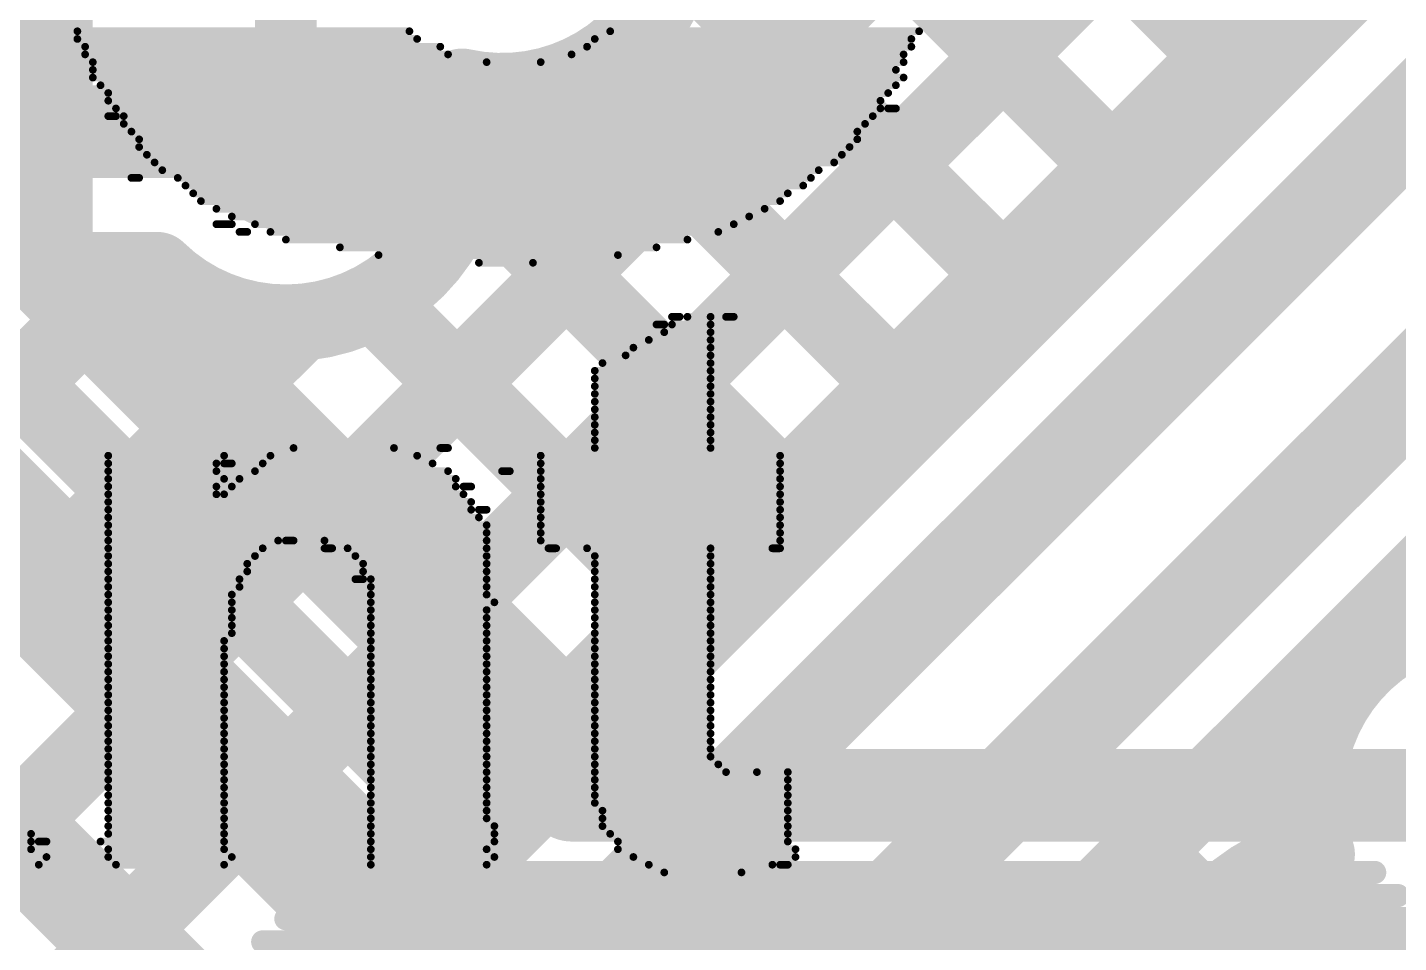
# Model space of a CAD drawing. Header units: millimetres. Extents: x -0.33 to 3.26, y -0.12 to 2.83.
# Drawn here: x 1.2345 to 1.4121, y 0.9369 to 1.0555 of the extents above; entities that cross this region are included whole.
import ezdxf

# ---------------------------------------------------------------- set-up
doc = ezdxf.new("R2010")
doc.units = ezdxf.units.MM
doc.header["$MEASUREMENT"] = 0
for name, color, linetype in [('BottomLayer', 5, 'Continuous'), ('BottomOverlay', 54, 'Continuous'), ('TopLayer', 1, 'Continuous'), ('TopOverlay', 2, 'Continuous'), ('ViaHoleLayer', 16, 'Continuous')]:
    doc.layers.add(name, color=color, linetype=linetype)

msp = doc.modelspace()

# ---------------------------------------------------------------- hatches: boundary and pattern name
at = {"layer": 'BottomLayer'}
h = msp.add_hatch(color=5, dxfattribs=at)
edge = h.paths.add_edge_path()
edge.add_arc((1.268, 1.041), 0.01181, 0, 360)
at = {"layer": 'TopLayer'}
h = msp.add_hatch(color=1, dxfattribs=at)
edge = h.paths.add_edge_path()
edge.add_arc((1.268, 1.041), 0.01181, 0, 360)
at = {"layer": 'ViaHoleLayer'}
h = msp.add_hatch(color=16, dxfattribs=at)
edge = h.paths.add_edge_path()
edge.add_arc((1.268, 1.041), 0.00591, 0, 360)

# ---------------------------------------------------------------- linework, layer by layer
at = {"layer": 'BottomLayer'}
for points, const_width in [([(1.1141, 0.83326), (1.36284, 1.082)], 0.01), ([(1.25311, 0.90856), (1.42725, 1.0827)], 0.01), ([(1.33062, 1.082), (1.37858, 1.03404)], 0.01), ([(1.35891, 1.082), (1.39273, 1.04818)], 0.01), ([(1.13012, 0.82099), (1.39026, 1.08113)], 0.01), ([(0.90891, 0.5715), (1.41398, 1.07656)], 0.01), ([(1.26581, 0.89581), (1.44, 1.07)], 0.012), ([(1.3191, 1.06524), (1.36444, 1.0199)], 0.01), ([(1.30645, 1.0496), (1.3503, 1.00576)], 0.01), ([(1.29174, 1.03918), (1.3001, 1.04755)], 0.01), ([(1.07636, 0.67136), (1.449, 1.044)], 0.012), ([(1.131, 1.042), (1.267, 1.042)], 0.012), ([(1.267, 1.042), (1.268, 1.041)], 0.012), ([(1.29136, 1.03641), (1.33616, 0.99161)], 0.01), ([(1.09436, 0.6639), (1.45646, 1.026)], 0.01), ([(0.85277, 0.6285), (1.24827, 1.024)], 0.01), ([(1.13846, 1.024), (1.25133, 1.024)], 0.01), ([(1.16235, 1.024), (1.26545, 0.9209)], 0.01), ([(1.19063, 1.024), (1.27959, 0.93504)], 0.01), ([(1.21892, 1.024), (1.29373, 0.94919)], 0.01), ([(1.2472, 1.024), (1.30787, 0.96333)], 0.01), ([(1.27939, 1.02009), (1.32202, 0.97747)], 0.01), ([(0.87459, 0.62203), (1.26982, 1.01726)], 0.01), ([(1.39326, 0.9628), (1.40019, 0.95587)], 0.01), ([(1.39796, 0.94741), (1.40087, 0.95033)], 0.01), ([(1.37911, 0.94866), (1.38763, 0.94014)], 0.01), ([(1.36497, 0.93452), (1.37778, 0.92171)], 0.01), ([(1.37029, 0.91974), (1.38359, 0.93304)], 0.01)]:
    msp.add_lwpolyline(points, dxfattribs=dict(at, const_width=const_width))
at = {"layer": 'BottomLayer', "const_width": 0.01}
for points in [[(1.31981, 1.071, -0.479842), (1.29083, 1.04776)], [(1.29083, 1.04776, -0.072051), (1.29181, 1.041)], [(1.29181, 1.041, -0.664665), (1.25133, 1.024)], [(1.40144, 0.94837, -0.789249), (1.44067, 0.973)], [(1.38242, 0.92169, -0.398786), (1.40144, 0.94837)]]:
    msp.add_lwpolyline(points, format="xyb", dxfattribs=at)
at = {"layer": 'BottomLayer'}
for points, const_width in [([(1.30395, 1.0496, 1), (1.30895, 1.0496, 1)], 0.005), ([(1.39023, 1.04818, 1), (1.39523, 1.04818, 1)], 0.005), ([(1.28833, 1.04776, 1), (1.29333, 1.04776, 1)], 0.005), ([(1.28833, 1.04776, 1), (1.29333, 1.04776, 1)], 0.005), ([(1.2976, 1.04755, 1), (1.3026, 1.04755, 1)], 0.005), ([(1.264, 1.042, 1), (1.27, 1.042, 1)], 0.006), ([(1.264, 1.042, 1), (1.27, 1.042, 1)], 0.006), ([(1.265, 1.041, 1), (1.271, 1.041, 1)], 0.006), ([(1.28931, 1.041, 1), (1.29431, 1.041, 1)], 0.005), ([(1.28931, 1.041, 1), (1.29431, 1.041, 1)], 0.005), ([(1.28924, 1.03918, 1), (1.29424, 1.03918, 1)], 0.005), ([(1.28886, 1.03641, 1), (1.29386, 1.03641, 1)], 0.005), ([(1.37608, 1.03404, 1), (1.38108, 1.03404, 1)], 0.005), ([(1.2447, 1.024, 1), (1.2497, 1.024, 1)], 0.005), ([(1.24577, 1.024, 1), (1.25077, 1.024, 1)], 0.005), ([(1.24883, 1.024, 1), (1.25383, 1.024, 1)], 0.005), ([(1.24883, 1.024, 1), (1.25383, 1.024, 1)], 0.005), ([(1.27689, 1.02009, 1), (1.28189, 1.02009, 1)], 0.005), ([(1.36194, 1.0199, 1), (1.36694, 1.0199, 1)], 0.005), ([(1.26732, 1.01726, 1), (1.27232, 1.01726, 1)], 0.005), ([(1.3478, 1.00576, 1), (1.3528, 1.00576, 1)], 0.005), ([(1.33366, 0.99161, 1), (1.33866, 0.99161, 1)], 0.005), ([(1.31952, 0.97747, 1), (1.32452, 0.97747, 1)], 0.005), ([(1.30537, 0.96333, 1), (1.31037, 0.96333, 1)], 0.005), ([(1.39076, 0.9628, 1), (1.39576, 0.9628, 1)], 0.005), ([(1.39769, 0.95587, 1), (1.40269, 0.95587, 1)], 0.005), ([(1.39837, 0.95033, 1), (1.40337, 0.95033, 1)], 0.005), ([(1.29123, 0.94919, 1), (1.29623, 0.94919, 1)], 0.005), ([(1.37661, 0.94866, 1), (1.38161, 0.94866, 1)], 0.005), ([(1.39546, 0.94741, 1), (1.40046, 0.94741, 1)], 0.005), ([(1.39894, 0.94837, 1), (1.40394, 0.94837, 1)], 0.005), ([(1.39894, 0.94837, 1), (1.40394, 0.94837, 1)], 0.005), ([(1.38513, 0.94014, 1), (1.39013, 0.94014, 1)], 0.005), ([(1.27709, 0.93504, 1), (1.28209, 0.93504, 1)], 0.005), ([(1.36247, 0.93452, 1), (1.36747, 0.93452, 1)], 0.005), ([(1.38109, 0.93304, 1), (1.38609, 0.93304, 1)], 0.005)]:
    msp.add_lwpolyline(points, format="xyb", close=True, dxfattribs=dict(at, const_width=const_width))
at = {"layer": 'BottomOverlay', "const_width": 0.003}
for points in [[(1.274, 0.946), (1.409, 0.946)], [(1.271, 0.943), (1.412, 0.943)], [(1.268, 0.94), (1.415, 0.94)], [(1.265, 0.937), (1.418, 0.937)]]:
    msp.add_lwpolyline(points, dxfattribs=at)
at = {"layer": 'BottomOverlay', "const_width": 0.0015}
for points in [[(1.27325, 0.946, 1), (1.27475, 0.946, 1)], [(1.40825, 0.946, 1), (1.40975, 0.946, 1)], [(1.27025, 0.943, 1), (1.27175, 0.943, 1)], [(1.41125, 0.943, 1), (1.41275, 0.943, 1)], [(1.26725, 0.94, 1), (1.26875, 0.94, 1)], [(1.26425, 0.937, 1), (1.26575, 0.937, 1)]]:
    msp.add_lwpolyline(points, format="xyb", close=True, dxfattribs=at)
at = {"layer": 'TopLayer'}
for points, const_width in [([(1.237, 1.024), (1.237, 1.486)], 0.012), ([(1.268, 1.041), (1.268, 1.472)], 0.008), ([(0.99767, 1.22833), (1.301, 0.925)], 0.012), ([(0.994, 1.189), (1.28419, 0.89881)], 0.012), ([(1.237, 1.024), (1.305, 0.956)], 0.012), ([(1.305, 0.956), (1.424, 0.956)], 0.012)]:
    msp.add_lwpolyline(points, dxfattribs=dict(at, const_width=const_width))
for points, const_width in [([(1.266, 1.041, 1), (1.27, 1.041, 1)], 0.004), ([(1.234, 1.024, 1), (1.24, 1.024, 1)], 0.006), ([(1.234, 1.024, 1), (1.24, 1.024, 1)], 0.006), ([(1.302, 0.956, 1), (1.308, 0.956, 1)], 0.006), ([(1.302, 0.956, 1), (1.308, 0.956, 1)], 0.006)]:
    msp.add_lwpolyline(points, format="xyb", close=True, dxfattribs=dict(at, const_width=const_width))
at = {"layer": 'TopOverlay', "const_width": 0.001}
for points in [[(1.241, 1.055), (1.284, 1.055)], [(1.31, 1.055), (1.35, 1.055)], [(1.241, 1.054), (1.285, 1.054)], [(1.242, 1.053), (1.288, 1.053)], [(1.307, 1.053), (1.349, 1.053)], [(1.308, 1.054), (1.349, 1.054)], [(1.242, 1.052), (1.289, 1.052)], [(1.243, 1.051), (1.294, 1.051)], [(1.301, 1.051), (1.348, 1.051)], [(1.305, 1.052), (1.348, 1.052)], [(1.243, 1.05), (1.347, 1.05)], [(1.243, 1.049), (1.348, 1.049)], [(1.244, 1.048), (1.347, 1.048)], [(1.245, 1.047), (1.346, 1.047)], [(1.245, 1.046), (1.345, 1.046)], [(1.245, 1.044), (1.246, 1.044)], [(1.246, 1.045), (1.345, 1.045)], [(1.247, 1.044), (1.344, 1.044)], [(1.346, 1.045), (1.347, 1.045)], [(1.247, 1.043), (1.343, 1.043)], [(1.248, 1.042), (1.342, 1.042)], [(1.249, 1.041), (1.342, 1.041)], [(1.249, 1.04), (1.341, 1.04)], [(1.25, 1.039), (1.34, 1.039)], [(1.251, 1.038), (1.339, 1.038)], [(1.252, 1.037), (1.337, 1.037)], [(1.248, 1.036), (1.249, 1.036)], [(1.254, 1.036), (1.336, 1.036)], [(1.255, 1.035), (1.335, 1.035)], [(1.256, 1.034), (1.333, 1.034)], [(1.257, 1.033), (1.332, 1.033)], [(1.259, 1.032), (1.33, 1.032)], [(1.259, 1.03), (1.261, 1.03)], [(1.261, 1.031), (1.328, 1.031)], [(1.264, 1.03), (1.326, 1.03)], [(1.262, 1.029), (1.263, 1.029)], [(1.266, 1.029), (1.324, 1.029)], [(1.268, 1.028), (1.32, 1.028)], [(1.275, 1.027), (1.316, 1.027)], [(1.28, 1.026), (1.311, 1.026)], [(1.293, 1.025), (1.3, 1.025)], [(1.316, 1.017), (1.317, 1.017)], [(1.318, 1.018), (1.319, 1.018)], [(1.318, 1.017), (1.323, 1.017)], [(1.32, 1.018), (1.323, 1.018)], [(1.325, 1.018), (1.326, 1.018)], [(1.317, 1.016), (1.323, 1.016)], [(1.313, 1.014), (1.323, 1.014)], [(1.315, 1.015), (1.323, 1.015)], [(1.309, 1.012), (1.323, 1.012)], [(1.312, 1.013), (1.323, 1.013)], [(1.308, 1.011), (1.323, 1.011)], [(1.308, 1.01), (1.323, 1.01)], [(1.308, 1.009), (1.323, 1.009)], [(1.308, 1.008), (1.323, 1.008)], [(1.308, 1.007), (1.323, 1.007)], [(1.308, 1.006), (1.323, 1.006)], [(1.308, 1.005), (1.323, 1.005)], [(1.308, 1.004), (1.323, 1.004)], [(1.308, 1.003), (1.323, 1.003)], [(1.269, 1.001), (1.282, 1.001)], [(1.288, 1.001), (1.289, 1.001)], [(1.308, 1.002), (1.323, 1.002)], [(1.308, 1.001), (1.323, 1.001)], [(1.245, 1), (1.26, 1)], [(1.266, 1), (1.285, 1)], [(1.301, 1), (1.332, 1)], [(1.245, 0.999), (1.259, 0.999)], [(1.245, 0.998), (1.259, 0.998)], [(1.26, 0.999), (1.261, 0.999)], [(1.264, 0.998), (1.289, 0.998)], [(1.265, 0.999), (1.287, 0.999)], [(1.296, 0.998), (1.297, 0.998)], [(1.301, 0.999), (1.332, 0.999)], [(1.301, 0.998), (1.332, 0.998)], [(1.245, 0.997), (1.26, 0.997)], [(1.245, 0.996), (1.259, 0.996)], [(1.261, 0.996), (1.29, 0.996)], [(1.262, 0.997), (1.29, 0.997)], [(1.291, 0.996), (1.292, 0.996)], [(1.301, 0.997), (1.332, 0.997)], [(1.301, 0.996), (1.332, 0.996)], [(1.245, 0.995), (1.259, 0.995)], [(1.245, 0.994), (1.292, 0.994)], [(1.26, 0.995), (1.291, 0.995)], [(1.301, 0.995), (1.332, 0.995)], [(1.301, 0.994), (1.332, 0.994)], [(1.245, 0.993), (1.292, 0.993)], [(1.293, 0.993), (1.294, 0.993)], [(1.301, 0.993), (1.332, 0.993)], [(1.245, 0.992), (1.293, 0.992)], [(1.245, 0.991), (1.294, 0.991)], [(1.301, 0.992), (1.332, 0.992)], [(1.301, 0.991), (1.332, 0.991)], [(1.245, 0.99), (1.294, 0.99)], [(1.245, 0.989), (1.267, 0.989)], [(1.268, 0.989), (1.269, 0.989)], [(1.273, 0.989), (1.294, 0.989)], [(1.301, 0.99), (1.332, 0.99)], [(1.301, 0.989), (1.332, 0.989)], [(1.245, 0.988), (1.265, 0.988)], [(1.245, 0.987), (1.264, 0.987)], [(1.273, 0.988), (1.274, 0.988)], [(1.276, 0.988), (1.294, 0.988)], [(1.277, 0.987), (1.294, 0.987)], [(1.302, 0.988), (1.303, 0.988)], [(1.307, 0.988), (1.323, 0.988)], [(1.308, 0.987), (1.323, 0.987)], [(1.331, 0.988), (1.332, 0.988)], [(1.245, 0.986), (1.263, 0.986)], [(1.245, 0.985), (1.263, 0.985)], [(1.278, 0.986), (1.294, 0.986)], [(1.278, 0.985), (1.294, 0.985)], [(1.308, 0.986), (1.323, 0.986)], [(1.308, 0.985), (1.323, 0.985)], [(1.245, 0.984), (1.262, 0.984)], [(1.277, 0.984), (1.278, 0.984)], [(1.279, 0.984), (1.294, 0.984)], [(1.308, 0.984), (1.323, 0.984)], [(1.245, 0.983), (1.262, 0.983)], [(1.245, 0.982), (1.261, 0.982)], [(1.279, 0.983), (1.294, 0.983)], [(1.279, 0.982), (1.294, 0.982)], [(1.308, 0.983), (1.323, 0.983)], [(1.308, 0.982), (1.323, 0.982)], [(1.245, 0.981), (1.261, 0.981)], [(1.245, 0.98), (1.261, 0.98)], [(1.279, 0.981), (1.295, 0.981)], [(1.279, 0.98), (1.294, 0.98)], [(1.308, 0.981), (1.323, 0.981)], [(1.308, 0.98), (1.323, 0.98)], [(1.245, 0.979), (1.261, 0.979)], [(1.245, 0.978), (1.261, 0.978)], [(1.279, 0.979), (1.294, 0.979)], [(1.279, 0.978), (1.294, 0.978)], [(1.308, 0.979), (1.323, 0.979)], [(1.308, 0.978), (1.323, 0.978)], [(1.245, 0.977), (1.261, 0.977)], [(1.279, 0.977), (1.294, 0.977)], [(1.308, 0.977), (1.323, 0.977)], [(1.245, 0.976), (1.26, 0.976)], [(1.245, 0.975), (1.26, 0.975)], [(1.279, 0.976), (1.294, 0.976)], [(1.279, 0.975), (1.294, 0.975)], [(1.308, 0.976), (1.323, 0.976)], [(1.308, 0.975), (1.323, 0.975)], [(1.245, 0.974), (1.26, 0.974)], [(1.245, 0.973), (1.26, 0.973)], [(1.279, 0.974), (1.294, 0.974)], [(1.279, 0.973), (1.294, 0.973)], [(1.308, 0.974), (1.323, 0.974)], [(1.308, 0.973), (1.323, 0.973)], [(1.245, 0.972), (1.26, 0.972)], [(1.245, 0.971), (1.26, 0.971)], [(1.279, 0.972), (1.294, 0.972)], [(1.279, 0.971), (1.294, 0.971)], [(1.308, 0.972), (1.323, 0.972)], [(1.308, 0.971), (1.323, 0.971)], [(1.245, 0.97), (1.26, 0.97)], [(1.245, 0.969), (1.26, 0.969)], [(1.279, 0.97), (1.294, 0.97)], [(1.279, 0.969), (1.294, 0.969)], [(1.308, 0.97), (1.323, 0.97)], [(1.308, 0.969), (1.323, 0.969)], [(1.245, 0.968), (1.26, 0.968)], [(1.279, 0.968), (1.294, 0.968)], [(1.308, 0.968), (1.323, 0.968)], [(1.245, 0.967), (1.26, 0.967)], [(1.245, 0.966), (1.26, 0.966)], [(1.279, 0.967), (1.294, 0.967)], [(1.279, 0.966), (1.294, 0.966)], [(1.308, 0.967), (1.323, 0.967)], [(1.308, 0.966), (1.323, 0.966)], [(1.245, 0.965), (1.26, 0.965)], [(1.245, 0.964), (1.26, 0.964)], [(1.279, 0.965), (1.294, 0.965)], [(1.279, 0.964), (1.294, 0.964)], [(1.308, 0.965), (1.323, 0.965)], [(1.308, 0.964), (1.323, 0.964)], [(1.245, 0.963), (1.26, 0.963)], [(1.245, 0.962), (1.26, 0.962)], [(1.279, 0.963), (1.294, 0.963)], [(1.279, 0.962), (1.294, 0.962)], [(1.308, 0.963), (1.323, 0.963)], [(1.308, 0.962), (1.323, 0.962)], [(1.245, 0.961), (1.26, 0.961)], [(1.279, 0.961), (1.294, 0.961)], [(1.308, 0.961), (1.323, 0.961)], [(1.245, 0.96), (1.26, 0.96)], [(1.245, 0.959), (1.26, 0.959)], [(1.279, 0.96), (1.294, 0.96)], [(1.279, 0.959), (1.294, 0.959)], [(1.308, 0.96), (1.324, 0.96)], [(1.308, 0.959), (1.325, 0.959)], [(1.329, 0.959), (1.333, 0.959)], [(1.245, 0.958), (1.26, 0.958)], [(1.245, 0.957), (1.26, 0.957)], [(1.279, 0.958), (1.294, 0.958)], [(1.279, 0.957), (1.294, 0.957)], [(1.308, 0.958), (1.333, 0.958)], [(1.308, 0.957), (1.333, 0.957)], [(1.245, 0.956), (1.26, 0.956)], [(1.245, 0.955), (1.26, 0.955)], [(1.279, 0.956), (1.294, 0.956)], [(1.279, 0.955), (1.294, 0.955)], [(1.308, 0.956), (1.333, 0.956)], [(1.308, 0.955), (1.333, 0.955)], [(1.245, 0.954), (1.26, 0.954)], [(1.279, 0.954), (1.294, 0.954)], [(1.309, 0.954), (1.333, 0.954)], [(1.245, 0.953), (1.26, 0.953)], [(1.245, 0.952), (1.26, 0.952)], [(1.279, 0.953), (1.294, 0.953)], [(1.279, 0.952), (1.295, 0.952)], [(1.309, 0.953), (1.333, 0.953)], [(1.309, 0.952), (1.333, 0.952)], [(1.219, 0.951), (1.235, 0.951)], [(1.22, 0.95), (1.235, 0.95)], [(1.236, 0.95), (1.237, 0.95)], [(1.244, 0.95), (1.26, 0.95)], [(1.245, 0.951), (1.26, 0.951)], [(1.279, 0.951), (1.295, 0.951)], [(1.279, 0.95), (1.295, 0.95)], [(1.31, 0.951), (1.333, 0.951)], [(1.311, 0.95), (1.333, 0.95)], [(1.22, 0.949), (1.235, 0.949)], [(1.22, 0.948), (1.237, 0.948)], [(1.245, 0.949), (1.26, 0.949)], [(1.245, 0.948), (1.261, 0.948)], [(1.279, 0.949), (1.294, 0.949)], [(1.279, 0.948), (1.295, 0.948)], [(1.311, 0.949), (1.334, 0.949)], [(1.313, 0.948), (1.334, 0.948)], [(1.221, 0.947), (1.236, 0.947)], [(1.246, 0.947), (1.26, 0.947)], [(1.279, 0.947), (1.294, 0.947)], [(1.315, 0.947), (1.331, 0.947)], [(1.317, 0.946), (1.327, 0.946)], [(1.332, 0.947), (1.333, 0.947)]]:
    msp.add_lwpolyline(points, dxfattribs=at)
at = {"layer": 'TopOverlay', "const_width": 0.0005}
for points in [[(1.24075, 1.055, 1), (1.24125, 1.055, 1)], [(1.28375, 1.055, 1), (1.28425, 1.055, 1)], [(1.30975, 1.055, 1), (1.31025, 1.055, 1)], [(1.34975, 1.055, 1), (1.35025, 1.055, 1)], [(1.24075, 1.054, 1), (1.24125, 1.054, 1)], [(1.24175, 1.053, 1), (1.24225, 1.053, 1)], [(1.28475, 1.054, 1), (1.28525, 1.054, 1)], [(1.28775, 1.053, 1), (1.28825, 1.053, 1)], [(1.30675, 1.053, 1), (1.30725, 1.053, 1)], [(1.30775, 1.054, 1), (1.30825, 1.054, 1)], [(1.34875, 1.054, 1), (1.34925, 1.054, 1)], [(1.34875, 1.053, 1), (1.34925, 1.053, 1)], [(1.24175, 1.052, 1), (1.24225, 1.052, 1)], [(1.24275, 1.051, 1), (1.24325, 1.051, 1)], [(1.28875, 1.052, 1), (1.28925, 1.052, 1)], [(1.29375, 1.051, 1), (1.29425, 1.051, 1)], [(1.30075, 1.051, 1), (1.30125, 1.051, 1)], [(1.30475, 1.052, 1), (1.30525, 1.052, 1)], [(1.34775, 1.052, 1), (1.34825, 1.052, 1)], [(1.34775, 1.051, 1), (1.34825, 1.051, 1)], [(1.24275, 1.05, 1), (1.24325, 1.05, 1)], [(1.24275, 1.049, 1), (1.24325, 1.049, 1)], [(1.34675, 1.05, 1), (1.34725, 1.05, 1)], [(1.34775, 1.049, 1), (1.34825, 1.049, 1)], [(1.24375, 1.048, 1), (1.24425, 1.048, 1)], [(1.34675, 1.048, 1), (1.34725, 1.048, 1)], [(1.24475, 1.047, 1), (1.24525, 1.047, 1)], [(1.24475, 1.046, 1), (1.24525, 1.046, 1)], [(1.34475, 1.046, 1), (1.34525, 1.046, 1)], [(1.34575, 1.047, 1), (1.34625, 1.047, 1)], [(1.24475, 1.044, 1), (1.24525, 1.044, 1)], [(1.24575, 1.045, 1), (1.24625, 1.045, 1)], [(1.24575, 1.044, 1), (1.24625, 1.044, 1)], [(1.24675, 1.044, 1), (1.24725, 1.044, 1)], [(1.34375, 1.044, 1), (1.34425, 1.044, 1)], [(1.34475, 1.045, 1), (1.34525, 1.045, 1)], [(1.34575, 1.045, 1), (1.34625, 1.045, 1)], [(1.34675, 1.045, 1), (1.34725, 1.045, 1)], [(1.24675, 1.043, 1), (1.24725, 1.043, 1)], [(1.24775, 1.042, 1), (1.24825, 1.042, 1)], [(1.34175, 1.042, 1), (1.34225, 1.042, 1)], [(1.34275, 1.043, 1), (1.34325, 1.043, 1)], [(1.24875, 1.041, 1), (1.24925, 1.041, 1)], [(1.34175, 1.041, 1), (1.34225, 1.041, 1)], [(1.24875, 1.04, 1), (1.24925, 1.04, 1)], [(1.24975, 1.039, 1), (1.25025, 1.039, 1)], [(1.33975, 1.039, 1), (1.34025, 1.039, 1)], [(1.34075, 1.04, 1), (1.34125, 1.04, 1)], [(1.25075, 1.038, 1), (1.25125, 1.038, 1)], [(1.25175, 1.037, 1), (1.25225, 1.037, 1)], [(1.33675, 1.037, 1), (1.33725, 1.037, 1)], [(1.33875, 1.038, 1), (1.33925, 1.038, 1)], [(1.24775, 1.036, 1), (1.24825, 1.036, 1)], [(1.24875, 1.036, 1), (1.24925, 1.036, 1)], [(1.25375, 1.036, 1), (1.25425, 1.036, 1)], [(1.25475, 1.035, 1), (1.25525, 1.035, 1)], [(1.33475, 1.035, 1), (1.33525, 1.035, 1)], [(1.33575, 1.036, 1), (1.33625, 1.036, 1)], [(1.25575, 1.034, 1), (1.25625, 1.034, 1)], [(1.25675, 1.033, 1), (1.25725, 1.033, 1)], [(1.33175, 1.033, 1), (1.33225, 1.033, 1)], [(1.33275, 1.034, 1), (1.33325, 1.034, 1)], [(1.25875, 1.032, 1), (1.25925, 1.032, 1)], [(1.32975, 1.032, 1), (1.33025, 1.032, 1)], [(1.25875, 1.03, 1), (1.25925, 1.03, 1)], [(1.26075, 1.031, 1), (1.26125, 1.031, 1)], [(1.26075, 1.03, 1), (1.26125, 1.03, 1)], [(1.26375, 1.03, 1), (1.26425, 1.03, 1)], [(1.32575, 1.03, 1), (1.32625, 1.03, 1)], [(1.32775, 1.031, 1), (1.32825, 1.031, 1)], [(1.26175, 1.029, 1), (1.26225, 1.029, 1)], [(1.26275, 1.029, 1), (1.26325, 1.029, 1)], [(1.26575, 1.029, 1), (1.26625, 1.029, 1)], [(1.26775, 1.028, 1), (1.26825, 1.028, 1)], [(1.31975, 1.028, 1), (1.32025, 1.028, 1)], [(1.32375, 1.029, 1), (1.32425, 1.029, 1)], [(1.27475, 1.027, 1), (1.27525, 1.027, 1)], [(1.27975, 1.026, 1), (1.28025, 1.026, 1)], [(1.31075, 1.026, 1), (1.31125, 1.026, 1)], [(1.31575, 1.027, 1), (1.31625, 1.027, 1)], [(1.29275, 1.025, 1), (1.29325, 1.025, 1)], [(1.29975, 1.025, 1), (1.30025, 1.025, 1)], [(1.31575, 1.017, 1), (1.31625, 1.017, 1)], [(1.31675, 1.017, 1), (1.31725, 1.017, 1)], [(1.31775, 1.018, 1), (1.31825, 1.018, 1)], [(1.31775, 1.017, 1), (1.31825, 1.017, 1)], [(1.31875, 1.018, 1), (1.31925, 1.018, 1)], [(1.31975, 1.018, 1), (1.32025, 1.018, 1)], [(1.32275, 1.018, 1), (1.32325, 1.018, 1)], [(1.32275, 1.017, 1), (1.32325, 1.017, 1)], [(1.32475, 1.018, 1), (1.32525, 1.018, 1)], [(1.32575, 1.018, 1), (1.32625, 1.018, 1)], [(1.31675, 1.016, 1), (1.31725, 1.016, 1)], [(1.32275, 1.016, 1), (1.32325, 1.016, 1)], [(1.31275, 1.014, 1), (1.31325, 1.014, 1)], [(1.31475, 1.015, 1), (1.31525, 1.015, 1)], [(1.32275, 1.015, 1), (1.32325, 1.015, 1)], [(1.32275, 1.014, 1), (1.32325, 1.014, 1)], [(1.30875, 1.012, 1), (1.30925, 1.012, 1)], [(1.31175, 1.013, 1), (1.31225, 1.013, 1)], [(1.32275, 1.013, 1), (1.32325, 1.013, 1)], [(1.32275, 1.012, 1), (1.32325, 1.012, 1)], [(1.30775, 1.011, 1), (1.30825, 1.011, 1)], [(1.30775, 1.01, 1), (1.30825, 1.01, 1)], [(1.32275, 1.011, 1), (1.32325, 1.011, 1)], [(1.32275, 1.01, 1), (1.32325, 1.01, 1)], [(1.30775, 1.009, 1), (1.30825, 1.009, 1)], [(1.32275, 1.009, 1), (1.32325, 1.009, 1)], [(1.30775, 1.008, 1), (1.30825, 1.008, 1)], [(1.30775, 1.007, 1), (1.30825, 1.007, 1)], [(1.32275, 1.008, 1), (1.32325, 1.008, 1)], [(1.32275, 1.007, 1), (1.32325, 1.007, 1)], [(1.30775, 1.006, 1), (1.30825, 1.006, 1)], [(1.30775, 1.005, 1), (1.30825, 1.005, 1)], [(1.32275, 1.006, 1), (1.32325, 1.006, 1)], [(1.32275, 1.005, 1), (1.32325, 1.005, 1)], [(1.30775, 1.004, 1), (1.30825, 1.004, 1)], [(1.30775, 1.003, 1), (1.30825, 1.003, 1)], [(1.32275, 1.004, 1), (1.32325, 1.004, 1)], [(1.32275, 1.003, 1), (1.32325, 1.003, 1)], [(1.26875, 1.001, 1), (1.26925, 1.001, 1)], [(1.28175, 1.001, 1), (1.28225, 1.001, 1)], [(1.28775, 1.001, 1), (1.28825, 1.001, 1)], [(1.28875, 1.001, 1), (1.28925, 1.001, 1)], [(1.30775, 1.002, 1), (1.30825, 1.002, 1)], [(1.30775, 1.001, 1), (1.30825, 1.001, 1)], [(1.32275, 1.002, 1), (1.32325, 1.002, 1)], [(1.32275, 1.001, 1), (1.32325, 1.001, 1)], [(1.24475, 1, 1), (1.24525, 1, 1)], [(1.25975, 1, 1), (1.26025, 1, 1)], [(1.26575, 1, 1), (1.26625, 1, 1)], [(1.28475, 1, 1), (1.28525, 1, 1)], [(1.30075, 1, 1), (1.30125, 1, 1)], [(1.33175, 1, 1), (1.33225, 1, 1)], [(1.24475, 0.999, 1), (1.24525, 0.999, 1)], [(1.24475, 0.998, 1), (1.24525, 0.998, 1)], [(1.25875, 0.999, 1), (1.25925, 0.999, 1)], [(1.25875, 0.998, 1), (1.25925, 0.998, 1)], [(1.25975, 0.999, 1), (1.26025, 0.999, 1)], [(1.26075, 0.999, 1), (1.26125, 0.999, 1)], [(1.26375, 0.998, 1), (1.26425, 0.998, 1)], [(1.26475, 0.999, 1), (1.26525, 0.999, 1)], [(1.28675, 0.999, 1), (1.28725, 0.999, 1)], [(1.28875, 0.998, 1), (1.28925, 0.998, 1)], [(1.29575, 0.998, 1), (1.29625, 0.998, 1)], [(1.29675, 0.998, 1), (1.29725, 0.998, 1)], [(1.30075, 0.999, 1), (1.30125, 0.999, 1)], [(1.30075, 0.998, 1), (1.30125, 0.998, 1)], [(1.33175, 0.999, 1), (1.33225, 0.999, 1)], [(1.33175, 0.998, 1), (1.33225, 0.998, 1)], [(1.24475, 0.997, 1), (1.24525, 0.997, 1)], [(1.24475, 0.996, 1), (1.24525, 0.996, 1)], [(1.25875, 0.996, 1), (1.25925, 0.996, 1)], [(1.25975, 0.997, 1), (1.26025, 0.997, 1)], [(1.26075, 0.996, 1), (1.26125, 0.996, 1)], [(1.26175, 0.997, 1), (1.26225, 0.997, 1)], [(1.28975, 0.997, 1), (1.29025, 0.997, 1)], [(1.28975, 0.996, 1), (1.29025, 0.996, 1)], [(1.29075, 0.996, 1), (1.29125, 0.996, 1)], [(1.29175, 0.996, 1), (1.29225, 0.996, 1)], [(1.30075, 0.997, 1), (1.30125, 0.997, 1)], [(1.30075, 0.996, 1), (1.30125, 0.996, 1)], [(1.33175, 0.997, 1), (1.33225, 0.997, 1)], [(1.33175, 0.996, 1), (1.33225, 0.996, 1)], [(1.24475, 0.995, 1), (1.24525, 0.995, 1)], [(1.24475, 0.994, 1), (1.24525, 0.994, 1)], [(1.25875, 0.995, 1), (1.25925, 0.995, 1)], [(1.25975, 0.995, 1), (1.26025, 0.995, 1)], [(1.29075, 0.995, 1), (1.29125, 0.995, 1)], [(1.29175, 0.994, 1), (1.29225, 0.994, 1)], [(1.30075, 0.995, 1), (1.30125, 0.995, 1)], [(1.30075, 0.994, 1), (1.30125, 0.994, 1)], [(1.33175, 0.995, 1), (1.33225, 0.995, 1)], [(1.33175, 0.994, 1), (1.33225, 0.994, 1)], [(1.24475, 0.993, 1), (1.24525, 0.993, 1)], [(1.29175, 0.993, 1), (1.29225, 0.993, 1)], [(1.29275, 0.993, 1), (1.29325, 0.993, 1)], [(1.29375, 0.993, 1), (1.29425, 0.993, 1)], [(1.30075, 0.993, 1), (1.30125, 0.993, 1)], [(1.33175, 0.993, 1), (1.33225, 0.993, 1)], [(1.24475, 0.992, 1), (1.24525, 0.992, 1)], [(1.24475, 0.991, 1), (1.24525, 0.991, 1)], [(1.29275, 0.992, 1), (1.29325, 0.992, 1)], [(1.29375, 0.991, 1), (1.29425, 0.991, 1)], [(1.30075, 0.992, 1), (1.30125, 0.992, 1)], [(1.30075, 0.991, 1), (1.30125, 0.991, 1)], [(1.33175, 0.992, 1), (1.33225, 0.992, 1)], [(1.33175, 0.991, 1), (1.33225, 0.991, 1)], [(1.24475, 0.99, 1), (1.24525, 0.99, 1)], [(1.24475, 0.989, 1), (1.24525, 0.989, 1)], [(1.26675, 0.989, 1), (1.26725, 0.989, 1)], [(1.26775, 0.989, 1), (1.26825, 0.989, 1)], [(1.26875, 0.989, 1), (1.26925, 0.989, 1)], [(1.27275, 0.989, 1), (1.27325, 0.989, 1)], [(1.29375, 0.99, 1), (1.29425, 0.99, 1)], [(1.29375, 0.989, 1), (1.29425, 0.989, 1)], [(1.30075, 0.99, 1), (1.30125, 0.99, 1)], [(1.30075, 0.989, 1), (1.30125, 0.989, 1)], [(1.33175, 0.99, 1), (1.33225, 0.99, 1)], [(1.33175, 0.989, 1), (1.33225, 0.989, 1)], [(1.24475, 0.988, 1), (1.24525, 0.988, 1)], [(1.24475, 0.987, 1), (1.24525, 0.987, 1)], [(1.26375, 0.987, 1), (1.26425, 0.987, 1)], [(1.26475, 0.988, 1), (1.26525, 0.988, 1)], [(1.27275, 0.988, 1), (1.27325, 0.988, 1)], [(1.27375, 0.988, 1), (1.27425, 0.988, 1)], [(1.27575, 0.988, 1), (1.27625, 0.988, 1)], [(1.27675, 0.987, 1), (1.27725, 0.987, 1)], [(1.29375, 0.988, 1), (1.29425, 0.988, 1)], [(1.29375, 0.987, 1), (1.29425, 0.987, 1)], [(1.30175, 0.988, 1), (1.30225, 0.988, 1)], [(1.30275, 0.988, 1), (1.30325, 0.988, 1)], [(1.30675, 0.988, 1), (1.30725, 0.988, 1)], [(1.30775, 0.987, 1), (1.30825, 0.987, 1)], [(1.32275, 0.988, 1), (1.32325, 0.988, 1)], [(1.32275, 0.987, 1), (1.32325, 0.987, 1)], [(1.33075, 0.988, 1), (1.33125, 0.988, 1)], [(1.33175, 0.988, 1), (1.33225, 0.988, 1)], [(1.24475, 0.986, 1), (1.24525, 0.986, 1)], [(1.24475, 0.985, 1), (1.24525, 0.985, 1)], [(1.26275, 0.986, 1), (1.26325, 0.986, 1)], [(1.26275, 0.985, 1), (1.26325, 0.985, 1)], [(1.27775, 0.986, 1), (1.27825, 0.986, 1)], [(1.27775, 0.985, 1), (1.27825, 0.985, 1)], [(1.29375, 0.986, 1), (1.29425, 0.986, 1)], [(1.29375, 0.985, 1), (1.29425, 0.985, 1)], [(1.30775, 0.986, 1), (1.30825, 0.986, 1)], [(1.30775, 0.985, 1), (1.30825, 0.985, 1)], [(1.32275, 0.986, 1), (1.32325, 0.986, 1)], [(1.32275, 0.985, 1), (1.32325, 0.985, 1)], [(1.24475, 0.984, 1), (1.24525, 0.984, 1)], [(1.26175, 0.984, 1), (1.26225, 0.984, 1)], [(1.27675, 0.984, 1), (1.27725, 0.984, 1)], [(1.27775, 0.984, 1), (1.27825, 0.984, 1)], [(1.27875, 0.984, 1), (1.27925, 0.984, 1)], [(1.29375, 0.984, 1), (1.29425, 0.984, 1)], [(1.30775, 0.984, 1), (1.30825, 0.984, 1)], [(1.32275, 0.984, 1), (1.32325, 0.984, 1)], [(1.24475, 0.983, 1), (1.24525, 0.983, 1)], [(1.24475, 0.982, 1), (1.24525, 0.982, 1)], [(1.26075, 0.982, 1), (1.26125, 0.982, 1)], [(1.26175, 0.983, 1), (1.26225, 0.983, 1)], [(1.27875, 0.983, 1), (1.27925, 0.983, 1)], [(1.27875, 0.982, 1), (1.27925, 0.982, 1)], [(1.29375, 0.983, 1), (1.29425, 0.983, 1)], [(1.29375, 0.982, 1), (1.29425, 0.982, 1)], [(1.30775, 0.983, 1), (1.30825, 0.983, 1)], [(1.30775, 0.982, 1), (1.30825, 0.982, 1)], [(1.32275, 0.983, 1), (1.32325, 0.983, 1)], [(1.32275, 0.982, 1), (1.32325, 0.982, 1)], [(1.24475, 0.981, 1), (1.24525, 0.981, 1)], [(1.24475, 0.98, 1), (1.24525, 0.98, 1)], [(1.26075, 0.981, 1), (1.26125, 0.981, 1)], [(1.26075, 0.98, 1), (1.26125, 0.98, 1)], [(1.27875, 0.981, 1), (1.27925, 0.981, 1)], [(1.27875, 0.98, 1), (1.27925, 0.98, 1)], [(1.29375, 0.98, 1), (1.29425, 0.98, 1)], [(1.29475, 0.981, 1), (1.29525, 0.981, 1)], [(1.30775, 0.981, 1), (1.30825, 0.981, 1)], [(1.30775, 0.98, 1), (1.30825, 0.98, 1)], [(1.32275, 0.981, 1), (1.32325, 0.981, 1)], [(1.32275, 0.98, 1), (1.32325, 0.98, 1)], [(1.24475, 0.979, 1), (1.24525, 0.979, 1)], [(1.24475, 0.978, 1), (1.24525, 0.978, 1)], [(1.26075, 0.979, 1), (1.26125, 0.979, 1)], [(1.26075, 0.978, 1), (1.26125, 0.978, 1)], [(1.27875, 0.979, 1), (1.27925, 0.979, 1)], [(1.27875, 0.978, 1), (1.27925, 0.978, 1)], [(1.29375, 0.979, 1), (1.29425, 0.979, 1)], [(1.29375, 0.978, 1), (1.29425, 0.978, 1)], [(1.30775, 0.979, 1), (1.30825, 0.979, 1)], [(1.30775, 0.978, 1), (1.30825, 0.978, 1)], [(1.32275, 0.979, 1), (1.32325, 0.979, 1)], [(1.32275, 0.978, 1), (1.32325, 0.978, 1)], [(1.24475, 0.977, 1), (1.24525, 0.977, 1)], [(1.26075, 0.977, 1), (1.26125, 0.977, 1)], [(1.27875, 0.977, 1), (1.27925, 0.977, 1)], [(1.29375, 0.977, 1), (1.29425, 0.977, 1)], [(1.30775, 0.977, 1), (1.30825, 0.977, 1)], [(1.32275, 0.977, 1), (1.32325, 0.977, 1)], [(1.24475, 0.976, 1), (1.24525, 0.976, 1)], [(1.24475, 0.975, 1), (1.24525, 0.975, 1)], [(1.25975, 0.976, 1), (1.26025, 0.976, 1)], [(1.25975, 0.975, 1), (1.26025, 0.975, 1)], [(1.27875, 0.976, 1), (1.27925, 0.976, 1)], [(1.27875, 0.975, 1), (1.27925, 0.975, 1)], [(1.29375, 0.976, 1), (1.29425, 0.976, 1)], [(1.29375, 0.975, 1), (1.29425, 0.975, 1)], [(1.30775, 0.976, 1), (1.30825, 0.976, 1)], [(1.30775, 0.975, 1), (1.30825, 0.975, 1)], [(1.32275, 0.976, 1), (1.32325, 0.976, 1)], [(1.32275, 0.975, 1), (1.32325, 0.975, 1)], [(1.24475, 0.974, 1), (1.24525, 0.974, 1)], [(1.24475, 0.973, 1), (1.24525, 0.973, 1)], [(1.25975, 0.974, 1), (1.26025, 0.974, 1)], [(1.25975, 0.973, 1), (1.26025, 0.973, 1)], [(1.27875, 0.974, 1), (1.27925, 0.974, 1)], [(1.27875, 0.973, 1), (1.27925, 0.973, 1)], [(1.29375, 0.974, 1), (1.29425, 0.974, 1)], [(1.29375, 0.973, 1), (1.29425, 0.973, 1)], [(1.30775, 0.974, 1), (1.30825, 0.974, 1)], [(1.30775, 0.973, 1), (1.30825, 0.973, 1)], [(1.32275, 0.974, 1), (1.32325, 0.974, 1)], [(1.32275, 0.973, 1), (1.32325, 0.973, 1)], [(1.24475, 0.972, 1), (1.24525, 0.972, 1)], [(1.24475, 0.971, 1), (1.24525, 0.971, 1)], [(1.25975, 0.972, 1), (1.26025, 0.972, 1)], [(1.25975, 0.971, 1), (1.26025, 0.971, 1)], [(1.27875, 0.972, 1), (1.27925, 0.972, 1)], [(1.27875, 0.971, 1), (1.27925, 0.971, 1)], [(1.29375, 0.972, 1), (1.29425, 0.972, 1)], [(1.29375, 0.971, 1), (1.29425, 0.971, 1)], [(1.30775, 0.972, 1), (1.30825, 0.972, 1)], [(1.30775, 0.971, 1), (1.30825, 0.971, 1)], [(1.32275, 0.972, 1), (1.32325, 0.972, 1)], [(1.32275, 0.971, 1), (1.32325, 0.971, 1)], [(1.24475, 0.97, 1), (1.24525, 0.97, 1)], [(1.24475, 0.969, 1), (1.24525, 0.969, 1)], [(1.25975, 0.97, 1), (1.26025, 0.97, 1)], [(1.25975, 0.969, 1), (1.26025, 0.969, 1)], [(1.27875, 0.97, 1), (1.27925, 0.97, 1)], [(1.27875, 0.969, 1), (1.27925, 0.969, 1)], [(1.29375, 0.97, 1), (1.29425, 0.97, 1)], [(1.29375, 0.969, 1), (1.29425, 0.969, 1)], [(1.30775, 0.97, 1), (1.30825, 0.97, 1)], [(1.30775, 0.969, 1), (1.30825, 0.969, 1)], [(1.32275, 0.97, 1), (1.32325, 0.97, 1)], [(1.32275, 0.969, 1), (1.32325, 0.969, 1)], [(1.24475, 0.968, 1), (1.24525, 0.968, 1)], [(1.25975, 0.968, 1), (1.26025, 0.968, 1)], [(1.27875, 0.968, 1), (1.27925, 0.968, 1)], [(1.29375, 0.968, 1), (1.29425, 0.968, 1)], [(1.30775, 0.968, 1), (1.30825, 0.968, 1)], [(1.32275, 0.968, 1), (1.32325, 0.968, 1)], [(1.24475, 0.967, 1), (1.24525, 0.967, 1)], [(1.24475, 0.966, 1), (1.24525, 0.966, 1)], [(1.25975, 0.967, 1), (1.26025, 0.967, 1)], [(1.25975, 0.966, 1), (1.26025, 0.966, 1)], [(1.27875, 0.967, 1), (1.27925, 0.967, 1)], [(1.27875, 0.966, 1), (1.27925, 0.966, 1)], [(1.29375, 0.967, 1), (1.29425, 0.967, 1)], [(1.29375, 0.966, 1), (1.29425, 0.966, 1)], [(1.30775, 0.967, 1), (1.30825, 0.967, 1)], [(1.30775, 0.966, 1), (1.30825, 0.966, 1)], [(1.32275, 0.967, 1), (1.32325, 0.967, 1)], [(1.32275, 0.966, 1), (1.32325, 0.966, 1)], [(1.24475, 0.965, 1), (1.24525, 0.965, 1)], [(1.24475, 0.964, 1), (1.24525, 0.964, 1)], [(1.25975, 0.965, 1), (1.26025, 0.965, 1)], [(1.25975, 0.964, 1), (1.26025, 0.964, 1)], [(1.27875, 0.965, 1), (1.27925, 0.965, 1)], [(1.27875, 0.964, 1), (1.27925, 0.964, 1)], [(1.29375, 0.965, 1), (1.29425, 0.965, 1)], [(1.29375, 0.964, 1), (1.29425, 0.964, 1)], [(1.30775, 0.965, 1), (1.30825, 0.965, 1)], [(1.30775, 0.964, 1), (1.30825, 0.964, 1)], [(1.32275, 0.965, 1), (1.32325, 0.965, 1)], [(1.32275, 0.964, 1), (1.32325, 0.964, 1)], [(1.24475, 0.963, 1), (1.24525, 0.963, 1)], [(1.24475, 0.962, 1), (1.24525, 0.962, 1)], [(1.25975, 0.963, 1), (1.26025, 0.963, 1)], [(1.25975, 0.962, 1), (1.26025, 0.962, 1)], [(1.27875, 0.963, 1), (1.27925, 0.963, 1)], [(1.27875, 0.962, 1), (1.27925, 0.962, 1)], [(1.29375, 0.963, 1), (1.29425, 0.963, 1)], [(1.29375, 0.962, 1), (1.29425, 0.962, 1)], [(1.30775, 0.963, 1), (1.30825, 0.963, 1)], [(1.30775, 0.962, 1), (1.30825, 0.962, 1)], [(1.32275, 0.963, 1), (1.32325, 0.963, 1)], [(1.32275, 0.962, 1), (1.32325, 0.962, 1)], [(1.24475, 0.961, 1), (1.24525, 0.961, 1)], [(1.25975, 0.961, 1), (1.26025, 0.961, 1)], [(1.27875, 0.961, 1), (1.27925, 0.961, 1)], [(1.29375, 0.961, 1), (1.29425, 0.961, 1)], [(1.30775, 0.961, 1), (1.30825, 0.961, 1)], [(1.32275, 0.961, 1), (1.32325, 0.961, 1)], [(1.24475, 0.96, 1), (1.24525, 0.96, 1)], [(1.24475, 0.959, 1), (1.24525, 0.959, 1)], [(1.25975, 0.96, 1), (1.26025, 0.96, 1)], [(1.25975, 0.959, 1), (1.26025, 0.959, 1)], [(1.27875, 0.96, 1), (1.27925, 0.96, 1)], [(1.27875, 0.959, 1), (1.27925, 0.959, 1)], [(1.29375, 0.96, 1), (1.29425, 0.96, 1)], [(1.29375, 0.959, 1), (1.29425, 0.959, 1)], [(1.30775, 0.96, 1), (1.30825, 0.96, 1)], [(1.30775, 0.959, 1), (1.30825, 0.959, 1)], [(1.32375, 0.96, 1), (1.32425, 0.96, 1)], [(1.32475, 0.959, 1), (1.32525, 0.959, 1)], [(1.32875, 0.959, 1), (1.32925, 0.959, 1)], [(1.33275, 0.959, 1), (1.33325, 0.959, 1)], [(1.24475, 0.958, 1), (1.24525, 0.958, 1)], [(1.24475, 0.957, 1), (1.24525, 0.957, 1)], [(1.25975, 0.958, 1), (1.26025, 0.958, 1)], [(1.25975, 0.957, 1), (1.26025, 0.957, 1)], [(1.27875, 0.958, 1), (1.27925, 0.958, 1)], [(1.27875, 0.957, 1), (1.27925, 0.957, 1)], [(1.29375, 0.958, 1), (1.29425, 0.958, 1)], [(1.29375, 0.957, 1), (1.29425, 0.957, 1)], [(1.30775, 0.958, 1), (1.30825, 0.958, 1)], [(1.30775, 0.957, 1), (1.30825, 0.957, 1)], [(1.33275, 0.958, 1), (1.33325, 0.958, 1)], [(1.33275, 0.957, 1), (1.33325, 0.957, 1)], [(1.24475, 0.956, 1), (1.24525, 0.956, 1)], [(1.24475, 0.955, 1), (1.24525, 0.955, 1)], [(1.25975, 0.956, 1), (1.26025, 0.956, 1)], [(1.25975, 0.955, 1), (1.26025, 0.955, 1)], [(1.27875, 0.956, 1), (1.27925, 0.956, 1)], [(1.27875, 0.955, 1), (1.27925, 0.955, 1)], [(1.29375, 0.956, 1), (1.29425, 0.956, 1)], [(1.29375, 0.955, 1), (1.29425, 0.955, 1)], [(1.30775, 0.956, 1), (1.30825, 0.956, 1)], [(1.30775, 0.955, 1), (1.30825, 0.955, 1)], [(1.33275, 0.956, 1), (1.33325, 0.956, 1)], [(1.33275, 0.955, 1), (1.33325, 0.955, 1)], [(1.24475, 0.954, 1), (1.24525, 0.954, 1)], [(1.25975, 0.954, 1), (1.26025, 0.954, 1)], [(1.27875, 0.954, 1), (1.27925, 0.954, 1)], [(1.29375, 0.954, 1), (1.29425, 0.954, 1)], [(1.30875, 0.954, 1), (1.30925, 0.954, 1)], [(1.33275, 0.954, 1), (1.33325, 0.954, 1)], [(1.24475, 0.953, 1), (1.24525, 0.953, 1)], [(1.24475, 0.952, 1), (1.24525, 0.952, 1)], [(1.25975, 0.953, 1), (1.26025, 0.953, 1)], [(1.25975, 0.952, 1), (1.26025, 0.952, 1)], [(1.27875, 0.953, 1), (1.27925, 0.953, 1)], [(1.27875, 0.952, 1), (1.27925, 0.952, 1)], [(1.29375, 0.953, 1), (1.29425, 0.953, 1)], [(1.29475, 0.952, 1), (1.29525, 0.952, 1)], [(1.30875, 0.953, 1), (1.30925, 0.953, 1)], [(1.30875, 0.952, 1), (1.30925, 0.952, 1)], [(1.33275, 0.953, 1), (1.33325, 0.953, 1)], [(1.33275, 0.952, 1), (1.33325, 0.952, 1)], [(1.23475, 0.951, 1), (1.23525, 0.951, 1)], [(1.23475, 0.95, 1), (1.23525, 0.95, 1)], [(1.23575, 0.95, 1), (1.23625, 0.95, 1)], [(1.23675, 0.95, 1), (1.23725, 0.95, 1)], [(1.24375, 0.95, 1), (1.24425, 0.95, 1)], [(1.24475, 0.951, 1), (1.24525, 0.951, 1)], [(1.25975, 0.951, 1), (1.26025, 0.951, 1)], [(1.25975, 0.95, 1), (1.26025, 0.95, 1)], [(1.27875, 0.951, 1), (1.27925, 0.951, 1)], [(1.27875, 0.95, 1), (1.27925, 0.95, 1)], [(1.29475, 0.951, 1), (1.29525, 0.951, 1)], [(1.29475, 0.95, 1), (1.29525, 0.95, 1)], [(1.30975, 0.951, 1), (1.31025, 0.951, 1)], [(1.31075, 0.95, 1), (1.31125, 0.95, 1)], [(1.33275, 0.951, 1), (1.33325, 0.951, 1)], [(1.33275, 0.95, 1), (1.33325, 0.95, 1)], [(1.23475, 0.949, 1), (1.23525, 0.949, 1)], [(1.23675, 0.948, 1), (1.23725, 0.948, 1)], [(1.24475, 0.949, 1), (1.24525, 0.949, 1)], [(1.24475, 0.948, 1), (1.24525, 0.948, 1)], [(1.25975, 0.949, 1), (1.26025, 0.949, 1)], [(1.26075, 0.948, 1), (1.26125, 0.948, 1)], [(1.27875, 0.949, 1), (1.27925, 0.949, 1)], [(1.27875, 0.948, 1), (1.27925, 0.948, 1)], [(1.29375, 0.949, 1), (1.29425, 0.949, 1)], [(1.29475, 0.948, 1), (1.29525, 0.948, 1)], [(1.31075, 0.949, 1), (1.31125, 0.949, 1)], [(1.31275, 0.948, 1), (1.31325, 0.948, 1)], [(1.33375, 0.949, 1), (1.33425, 0.949, 1)], [(1.33375, 0.948, 1), (1.33425, 0.948, 1)], [(1.23575, 0.947, 1), (1.23625, 0.947, 1)], [(1.24575, 0.947, 1), (1.24625, 0.947, 1)], [(1.25975, 0.947, 1), (1.26025, 0.947, 1)], [(1.27875, 0.947, 1), (1.27925, 0.947, 1)], [(1.29375, 0.947, 1), (1.29425, 0.947, 1)], [(1.31475, 0.947, 1), (1.31525, 0.947, 1)], [(1.31675, 0.946, 1), (1.31725, 0.946, 1)], [(1.32675, 0.946, 1), (1.32725, 0.946, 1)], [(1.33075, 0.947, 1), (1.33125, 0.947, 1)], [(1.33175, 0.947, 1), (1.33225, 0.947, 1)], [(1.33275, 0.947, 1), (1.33325, 0.947, 1)]]:
    msp.add_lwpolyline(points, format="xyb", close=True, dxfattribs=at)

doc.saveas('drawing.dxf')
